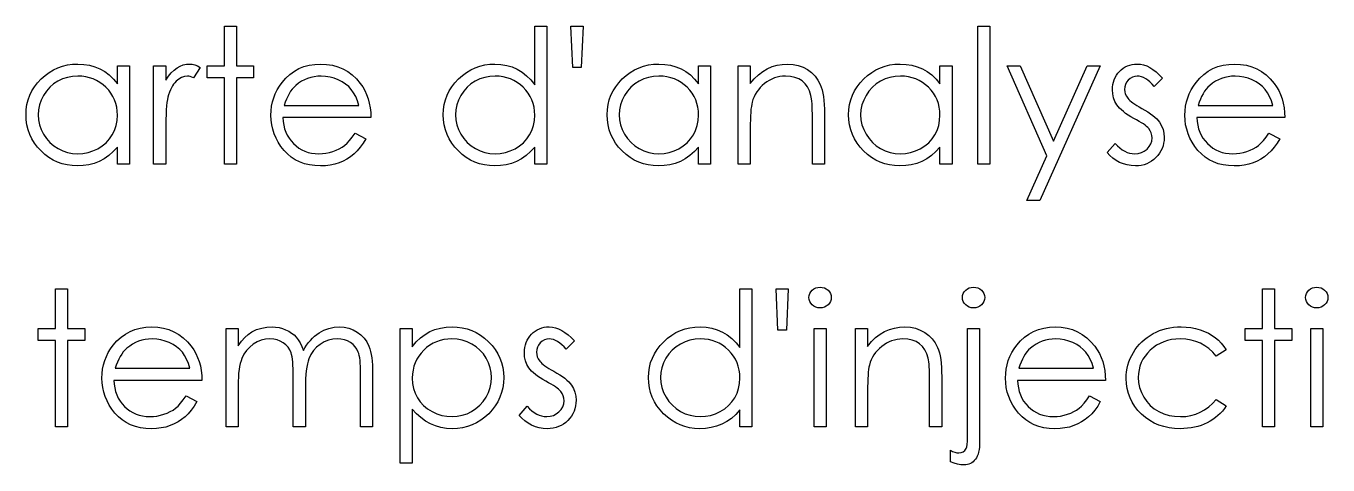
# Model space of a CAD drawing. Header units: millimetres. Extents: x 3 to 788, y -577 to 0.
# Drawn here: x 58.85 to 92.73, y -53.81 to -42.4 of the extents above; entities that cross this region are included whole.
import ezdxf

# ---------------------------------------------------------------- set-up
doc = ezdxf.new("R2010")
doc.units = ezdxf.units.MM
doc.layers.get('0').update_dxf_attribs({"lineweight": 25})

msp = doc.modelspace()

# ---------------------------------------------------------------- linework, layer by layer
at = {"color": 7, "linetype": 'Continuous', "flags": 128}
for points in [[(64.01, -42.402), (64.324, -42.402), (64.324, -42.402), (64.324, -43.434), (64.324, -43.434), (64.772, -43.434), (64.772, -43.434), (64.772, -43.748), (64.772, -43.748), (64.324, -43.748), (64.324, -43.748), (64.324, -45.992), (64.324, -45.992), (64.01, -45.992), (64.01, -45.992), (64.01, -43.748), (64.01, -43.748), (63.561, -43.748), (63.561, -43.748), (63.561, -43.434), (63.561, -43.434), (64.01, -43.434), (64.01, -43.434), (64.01, -42.402)], [(72.401, -42.402), (72.401, -45.992), (72.401, -45.992), (72.086, -45.992), (72.086, -45.992), (72.086, -45.549), (72.086, -45.549), (71.978, -45.667), (71.864, -45.768), (71.742, -45.852), (71.614, -45.919), (71.48, -45.971), (71.34, -46.007), (71.194, -46.029), (71.042, -46.036), (71.042, -46.036), (70.906, -46.03), (70.776, -46.012), (70.651, -45.982), (70.53, -45.94), (70.415, -45.885), (70.304, -45.818), (70.199, -45.74), (70.099, -45.649), (70.007, -45.549), (69.928, -45.445), (69.861, -45.335), (69.806, -45.219), (69.763, -45.098), (69.733, -44.973), (69.715, -44.842), (69.708, -44.706), (69.708, -44.706), (69.715, -44.573), (69.733, -44.444), (69.764, -44.32), (69.807, -44.201), (69.863, -44.087), (69.93, -43.979), (70.01, -43.874), (70.102, -43.775), (70.203, -43.685), (70.31, -43.606), (70.421, -43.54), (70.537, -43.486), (70.658, -43.443), (70.784, -43.413), (70.916, -43.395), (71.052, -43.389), (71.052, -43.389), (71.208, -43.397), (71.357, -43.423), (71.498, -43.465), (71.631, -43.524), (71.756, -43.6), (71.875, -43.693), (71.984, -43.803), (72.086, -43.929), (72.086, -43.929), (72.086, -42.402), (72.086, -42.402), (72.401, -42.402)], [(73.294, -43.479), (73.076, -43.479), (73.076, -43.479), (73.029, -42.402), (73.029, -42.402), (73.343, -42.402), (73.343, -42.402), (73.294, -43.479)], [(83.619, -42.402), (83.933, -42.402), (83.933, -42.402), (83.933, -45.992), (83.933, -45.992), (83.619, -45.992), (83.619, -45.992), (83.619, -42.402)], [(61.542, -43.434), (61.542, -45.992), (61.542, -45.992), (61.228, -45.992), (61.228, -45.992), (61.228, -45.549), (61.228, -45.549), (61.119, -45.667), (61.005, -45.768), (60.883, -45.852), (60.755, -45.919), (60.621, -45.971), (60.482, -46.007), (60.335, -46.029), (60.183, -46.036), (60.183, -46.036), (60.048, -46.03), (59.917, -46.012), (59.792, -45.982), (59.671, -45.94), (59.556, -45.885), (59.445, -45.818), (59.34, -45.74), (59.24, -45.649), (59.148, -45.549), (59.069, -45.445), (59.002, -45.335), (58.947, -45.219), (58.904, -45.098), (58.874, -44.973), (58.856, -44.842), (58.849, -44.706), (58.849, -44.706), (58.856, -44.573), (58.874, -44.444), (58.905, -44.32), (58.948, -44.201), (59.004, -44.087), (59.071, -43.979), (59.151, -43.874), (59.243, -43.775), (59.344, -43.685), (59.451, -43.606), (59.562, -43.54), (59.678, -43.486), (59.799, -43.443), (59.926, -43.413), (60.057, -43.395), (60.193, -43.389), (60.193, -43.389), (60.349, -43.397), (60.498, -43.42), (60.639, -43.459), (60.772, -43.513), (60.897, -43.584), (61.016, -43.674), (61.125, -43.781), (61.228, -43.907), (61.228, -43.907), (61.228, -43.434), (61.228, -43.434), (61.542, -43.434)], [(62.17, -43.434), (62.484, -43.434), (62.484, -43.434), (62.484, -43.81), (62.484, -43.81), (62.555, -43.707), (62.629, -43.618), (62.704, -43.546), (62.781, -43.489), (62.86, -43.445), (62.942, -43.414), (63.024, -43.395), (63.108, -43.389), (63.108, -43.389), (63.173, -43.395), (63.24, -43.411), (63.31, -43.438), (63.381, -43.477), (63.381, -43.477), (63.209, -43.749), (63.209, -43.749), (63.163, -43.729), (63.121, -43.714), (63.083, -43.706), (63.048, -43.703), (63.048, -43.703), (62.973, -43.712), (62.899, -43.737), (62.827, -43.779), (62.755, -43.838), (62.721, -43.874), (62.689, -43.914), (62.659, -43.959), (62.631, -44.009), (62.605, -44.064), (62.581, -44.122), (62.56, -44.186), (62.54, -44.254), (62.54, -44.254), (62.527, -44.315), (62.515, -44.39), (62.506, -44.479), (62.498, -44.582), (62.492, -44.699), (62.487, -44.829), (62.485, -44.974), (62.484, -45.132), (62.484, -45.132), (62.484, -45.992), (62.484, -45.992), (62.17, -45.992), (62.17, -45.992), (62.17, -43.434)], [(67.41, -45.184), (67.689, -45.33), (67.689, -45.33), (67.62, -45.448), (67.547, -45.553), (67.468, -45.647), (67.384, -45.728), (67.295, -45.799), (67.201, -45.861), (67.101, -45.914), (66.996, -45.958), (66.884, -45.992), (66.766, -46.017), (66.64, -46.032), (66.508, -46.036), (66.508, -46.036), (66.36, -46.03), (66.222, -46.011), (66.091, -45.98), (65.968, -45.936), (65.855, -45.879), (65.749, -45.809), (65.651, -45.727), (65.562, -45.633), (65.482, -45.53), (65.412, -45.424), (65.354, -45.315), (65.307, -45.202), (65.269, -45.086), (65.242, -44.968), (65.227, -44.845), (65.221, -44.72), (65.221, -44.72), (65.226, -44.602), (65.239, -44.487), (65.262, -44.376), (65.295, -44.267), (65.336, -44.162), (65.387, -44.06), (65.447, -43.961), (65.516, -43.866), (65.516, -43.866), (65.613, -43.754), (65.718, -43.657), (65.831, -43.576), (65.952, -43.508), (66.081, -43.456), (66.218, -43.419), (66.363, -43.397), (66.515, -43.389), (66.515, -43.389), (66.672, -43.397), (66.822, -43.421), (66.963, -43.46), (67.095, -43.515), (67.22, -43.585), (67.336, -43.672), (67.445, -43.775), (67.545, -43.892), (67.545, -43.892), (67.61, -43.984), (67.665, -44.081), (67.713, -44.184), (67.751, -44.292), (67.782, -44.406), (67.805, -44.525), (67.818, -44.65), (67.824, -44.78), (67.824, -44.78), (65.535, -44.78), (65.535, -44.78), (65.542, -44.881), (65.556, -44.978), (65.578, -45.07), (65.609, -45.157), (65.647, -45.239), (65.693, -45.316), (65.748, -45.389), (65.81, -45.458), (65.879, -45.52), (65.951, -45.574), (66.027, -45.619), (66.108, -45.656), (66.192, -45.685), (66.28, -45.706), (66.372, -45.718), (66.468, -45.722), (66.468, -45.722), (66.562, -45.719), (66.654, -45.708), (66.745, -45.689), (66.835, -45.663), (66.921, -45.631), (67.001, -45.593), (67.073, -45.551), (67.139, -45.504), (67.202, -45.447), (67.269, -45.374), (67.338, -45.287), (67.41, -45.184)], [(76.663, -43.434), (76.663, -45.992), (76.663, -45.992), (76.349, -45.992), (76.349, -45.992), (76.349, -45.549), (76.349, -45.549), (76.241, -45.667), (76.126, -45.768), (76.004, -45.852), (75.877, -45.919), (75.743, -45.971), (75.603, -46.007), (75.457, -46.029), (75.305, -46.036), (75.305, -46.036), (75.169, -46.03), (75.039, -46.012), (74.913, -45.982), (74.793, -45.94), (74.678, -45.885), (74.567, -45.818), (74.462, -45.74), (74.362, -45.649), (74.27, -45.549), (74.191, -45.445), (74.124, -45.335), (74.069, -45.219), (74.026, -45.098), (73.996, -44.973), (73.977, -44.842), (73.971, -44.706), (73.971, -44.706), (73.977, -44.573), (73.996, -44.444), (74.026, -44.32), (74.07, -44.201), (74.125, -44.087), (74.193, -43.979), (74.273, -43.874), (74.365, -43.775), (74.466, -43.685), (74.573, -43.606), (74.683, -43.54), (74.8, -43.486), (74.921, -43.443), (75.047, -43.413), (75.178, -43.395), (75.314, -43.389), (75.314, -43.389), (75.471, -43.397), (75.619, -43.42), (75.76, -43.459), (75.894, -43.513), (76.019, -43.584), (76.138, -43.674), (76.247, -43.781), (76.349, -43.907), (76.349, -43.907), (76.349, -43.434), (76.349, -43.434), (76.663, -43.434)], [(77.381, -43.434), (77.695, -43.434), (77.695, -43.434), (77.695, -43.895), (77.695, -43.895), (77.799, -43.772), (77.906, -43.666), (78.02, -43.579), (78.139, -43.51), (78.263, -43.457), (78.393, -43.419), (78.528, -43.397), (78.669, -43.389), (78.669, -43.389), (78.81, -43.398), (78.943, -43.425), (79.068, -43.47), (79.185, -43.533), (79.29, -43.612), (79.381, -43.703), (79.457, -43.807), (79.518, -43.923), (79.543, -43.989), (79.565, -44.063), (79.583, -44.145), (79.598, -44.236), (79.61, -44.336), (79.618, -44.444), (79.624, -44.561), (79.625, -44.685), (79.625, -44.685), (79.625, -45.992), (79.625, -45.992), (79.311, -45.992), (79.311, -45.992), (79.311, -44.789), (79.311, -44.789), (79.31, -44.684), (79.309, -44.589), (79.306, -44.502), (79.302, -44.425), (79.296, -44.357), (79.29, -44.298), (79.282, -44.247), (79.274, -44.207), (79.274, -44.207), (79.238, -44.089), (79.188, -43.986), (79.125, -43.9), (79.049, -43.829), (78.959, -43.774), (78.857, -43.735), (78.742, -43.711), (78.614, -43.703), (78.614, -43.703), (78.538, -43.706), (78.465, -43.715), (78.392, -43.731), (78.323, -43.752), (78.255, -43.78), (78.189, -43.813), (78.125, -43.853), (78.064, -43.898), (78.005, -43.949), (77.953, -44.001), (77.905, -44.057), (77.862, -44.116), (77.825, -44.178), (77.793, -44.242), (77.766, -44.31), (77.744, -44.38), (77.744, -44.38), (77.733, -44.432), (77.723, -44.494), (77.714, -44.565), (77.707, -44.646), (77.702, -44.737), (77.698, -44.837), (77.696, -44.947), (77.695, -45.067), (77.695, -45.067), (77.695, -45.992), (77.695, -45.992), (77.381, -45.992), (77.381, -45.992), (77.381, -43.434)], [(82.945, -43.434), (82.945, -45.992), (82.945, -45.992), (82.631, -45.992), (82.631, -45.992), (82.631, -45.549), (82.631, -45.549), (82.523, -45.667), (82.408, -45.768), (82.286, -45.852), (82.159, -45.919), (82.025, -45.971), (81.885, -46.007), (81.739, -46.029), (81.587, -46.036), (81.587, -46.036), (81.451, -46.03), (81.321, -46.012), (81.195, -45.982), (81.075, -45.94), (80.96, -45.885), (80.849, -45.818), (80.744, -45.74), (80.644, -45.649), (80.552, -45.549), (80.473, -45.445), (80.406, -45.335), (80.351, -45.219), (80.308, -45.098), (80.278, -44.973), (80.259, -44.842), (80.253, -44.706), (80.253, -44.706), (80.259, -44.573), (80.278, -44.444), (80.309, -44.32), (80.352, -44.201), (80.407, -44.087), (80.475, -43.979), (80.555, -43.874), (80.647, -43.775), (80.748, -43.685), (80.855, -43.606), (80.965, -43.54), (81.082, -43.486), (81.203, -43.443), (81.329, -43.413), (81.46, -43.395), (81.596, -43.389), (81.596, -43.389), (81.753, -43.397), (81.901, -43.42), (82.042, -43.459), (82.176, -43.513), (82.301, -43.584), (82.42, -43.674), (82.529, -43.781), (82.631, -43.907), (82.631, -43.907), (82.631, -43.434), (82.631, -43.434), (82.945, -43.434)], [(84.381, -43.434), (84.72, -43.434), (84.72, -43.434), (85.586, -45.393), (85.586, -45.393), (86.465, -43.434), (86.465, -43.434), (86.804, -43.434), (86.804, -43.434), (85.234, -46.934), (85.234, -46.934), (84.895, -46.934), (84.895, -46.934), (85.416, -45.774), (85.416, -45.774), (84.381, -43.434)], [(88.42, -43.753), (88.207, -43.972), (88.207, -43.972), (88.151, -43.909), (88.094, -43.855), (88.038, -43.808), (87.984, -43.77), (87.928, -43.741), (87.874, -43.72), (87.819, -43.707), (87.765, -43.703), (87.765, -43.703), (87.699, -43.709), (87.638, -43.729), (87.581, -43.761), (87.53, -43.807), (87.487, -43.861), (87.457, -43.918), (87.439, -43.981), (87.433, -44.047), (87.433, -44.047), (87.438, -44.108), (87.454, -44.166), (87.482, -44.223), (87.52, -44.279), (87.52, -44.279), (87.544, -44.308), (87.575, -44.338), (87.611, -44.369), (87.654, -44.401), (87.703, -44.435), (87.758, -44.469), (87.818, -44.506), (87.885, -44.543), (87.885, -44.543), (87.966, -44.589), (88.041, -44.635), (88.109, -44.681), (88.17, -44.725), (88.223, -44.77), (88.271, -44.814), (88.312, -44.859), (88.345, -44.902), (88.345, -44.902), (88.397, -44.993), (88.435, -45.089), (88.457, -45.19), (88.465, -45.298), (88.465, -45.298), (88.461, -45.373), (88.451, -45.446), (88.435, -45.516), (88.411, -45.583), (88.381, -45.647), (88.344, -45.708), (88.301, -45.767), (88.25, -45.822), (88.195, -45.872), (88.137, -45.916), (88.075, -45.952), (88.01, -45.983), (87.941, -46.006), (87.869, -46.023), (87.794, -46.033), (87.715, -46.036), (87.715, -46.036), (87.609, -46.031), (87.506, -46.013), (87.405, -45.985), (87.306, -45.945), (87.213, -45.894), (87.128, -45.835), (87.052, -45.767), (86.984, -45.69), (86.984, -45.69), (87.192, -45.453), (87.192, -45.453), (87.252, -45.516), (87.313, -45.571), (87.376, -45.617), (87.438, -45.655), (87.502, -45.685), (87.567, -45.706), (87.632, -45.718), (87.699, -45.722), (87.699, -45.722), (87.79, -45.715), (87.873, -45.692), (87.949, -45.654), (88.019, -45.6), (88.076, -45.536), (88.118, -45.466), (88.142, -45.391), (88.151, -45.311), (88.151, -45.311), (88.145, -45.244), (88.129, -45.181), (88.102, -45.122), (88.064, -45.067), (88.064, -45.067), (88.04, -45.04), (88.008, -45.011), (87.97, -44.981), (87.925, -44.948), (87.873, -44.915), (87.814, -44.88), (87.749, -44.842), (87.677, -44.803), (87.677, -44.803), (87.599, -44.759), (87.527, -44.715), (87.463, -44.671), (87.404, -44.627), (87.352, -44.584), (87.307, -44.54), (87.268, -44.497), (87.236, -44.454), (87.236, -44.454), (87.184, -44.365), (87.148, -44.269), (87.126, -44.168), (87.119, -44.06), (87.119, -44.06), (87.121, -43.989), (87.13, -43.922), (87.144, -43.857), (87.164, -43.796), (87.19, -43.738), (87.222, -43.682), (87.259, -43.63), (87.302, -43.58), (87.349, -43.536), (87.4, -43.497), (87.453, -43.464), (87.509, -43.437), (87.569, -43.416), (87.631, -43.401), (87.696, -43.392), (87.765, -43.389), (87.765, -43.389), (87.846, -43.395), (87.928, -43.411), (88.01, -43.44), (88.092, -43.48), (88.173, -43.531), (88.255, -43.594), (88.338, -43.667), (88.42, -43.753)], [(91.192, -45.184), (91.471, -45.33), (91.471, -45.33), (91.402, -45.448), (91.329, -45.553), (91.25, -45.647), (91.166, -45.728), (91.077, -45.799), (90.983, -45.861), (90.883, -45.914), (90.778, -45.958), (90.666, -45.992), (90.548, -46.017), (90.422, -46.032), (90.29, -46.036), (90.29, -46.036), (90.142, -46.03), (90.004, -46.011), (89.873, -45.98), (89.751, -45.936), (89.637, -45.879), (89.531, -45.809), (89.433, -45.727), (89.344, -45.633), (89.264, -45.53), (89.195, -45.424), (89.136, -45.315), (89.089, -45.202), (89.051, -45.086), (89.024, -44.968), (89.009, -44.845), (89.003, -44.72), (89.003, -44.72), (89.008, -44.602), (89.021, -44.487), (89.045, -44.376), (89.077, -44.267), (89.118, -44.162), (89.169, -44.06), (89.229, -43.961), (89.298, -43.866), (89.298, -43.866), (89.395, -43.754), (89.5, -43.657), (89.613, -43.576), (89.734, -43.508), (89.863, -43.456), (90, -43.419), (90.145, -43.397), (90.297, -43.389), (90.297, -43.389), (90.454, -43.397), (90.604, -43.421), (90.745, -43.46), (90.877, -43.515), (91.002, -43.585), (91.118, -43.672), (91.227, -43.775), (91.327, -43.892), (91.327, -43.892), (91.392, -43.984), (91.447, -44.081), (91.495, -44.184), (91.533, -44.292), (91.564, -44.406), (91.587, -44.525), (91.6, -44.65), (91.606, -44.78), (91.606, -44.78), (89.317, -44.78), (89.317, -44.78), (89.324, -44.881), (89.338, -44.978), (89.36, -45.07), (89.391, -45.157), (89.429, -45.239), (89.475, -45.316), (89.53, -45.389), (89.592, -45.458), (89.661, -45.52), (89.733, -45.574), (89.809, -45.619), (89.89, -45.656), (89.974, -45.685), (90.063, -45.706), (90.154, -45.718), (90.25, -45.722), (90.25, -45.722), (90.344, -45.719), (90.436, -45.708), (90.527, -45.689), (90.617, -45.663), (90.703, -45.631), (90.783, -45.593), (90.855, -45.551), (90.921, -45.504), (90.985, -45.447), (91.051, -45.374), (91.121, -45.287), (91.192, -45.184)], [(60.197, -43.703), (60.059, -43.712), (59.928, -43.736), (59.801, -43.777), (59.68, -43.835), (59.568, -43.907), (59.468, -43.993), (59.379, -44.092), (59.303, -44.205), (59.242, -44.326), (59.198, -44.451), (59.172, -44.578), (59.163, -44.709), (59.163, -44.709), (59.173, -44.84), (59.198, -44.967), (59.243, -45.092), (59.304, -45.214), (59.381, -45.328), (59.47, -45.428), (59.571, -45.515), (59.684, -45.588), (59.805, -45.647), (59.93, -45.689), (60.06, -45.714), (60.194, -45.722), (60.194, -45.722), (60.33, -45.714), (60.463, -45.689), (60.591, -45.648), (60.716, -45.59), (60.831, -45.518), (60.934, -45.434), (61.021, -45.337), (61.094, -45.23), (61.152, -45.113), (61.195, -44.988), (61.219, -44.857), (61.228, -44.718), (61.228, -44.718), (61.223, -44.613), (61.209, -44.511), (61.185, -44.413), (61.153, -44.321), (61.111, -44.233), (61.06, -44.148), (61, -44.069), (60.93, -43.994), (60.853, -43.926), (60.772, -43.867), (60.687, -43.817), (60.598, -43.776), (60.504, -43.744), (60.406, -43.721), (60.303, -43.707), (60.197, -43.703)], [(67.51, -44.466), (67.472, -44.342), (67.427, -44.231), (67.374, -44.134), (67.314, -44.05), (67.245, -43.975), (67.165, -43.909), (67.076, -43.85), (66.975, -43.799), (66.869, -43.756), (66.759, -43.727), (66.646, -43.709), (66.531, -43.703), (66.531, -43.703), (66.438, -43.707), (66.346, -43.718), (66.259, -43.737), (66.175, -43.763), (66.094, -43.797), (66.017, -43.838), (65.943, -43.887), (65.872, -43.943), (65.872, -43.943), (65.823, -43.989), (65.778, -44.041), (65.735, -44.098), (65.696, -44.16), (65.659, -44.229), (65.626, -44.303), (65.595, -44.381), (65.568, -44.466), (65.568, -44.466), (67.51, -44.466)], [(71.056, -43.703), (70.918, -43.712), (70.787, -43.736), (70.66, -43.777), (70.539, -43.835), (70.427, -43.907), (70.327, -43.993), (70.238, -44.092), (70.162, -44.205), (70.101, -44.326), (70.057, -44.451), (70.031, -44.578), (70.022, -44.709), (70.022, -44.709), (70.031, -44.84), (70.057, -44.967), (70.102, -45.092), (70.163, -45.214), (70.24, -45.328), (70.329, -45.428), (70.43, -45.515), (70.543, -45.588), (70.664, -45.647), (70.789, -45.689), (70.919, -45.714), (71.053, -45.722), (71.053, -45.722), (71.189, -45.714), (71.322, -45.689), (71.45, -45.648), (71.575, -45.59), (71.69, -45.518), (71.793, -45.434), (71.88, -45.337), (71.953, -45.23), (72.011, -45.113), (72.054, -44.988), (72.078, -44.857), (72.086, -44.718), (72.086, -44.718), (72.082, -44.613), (72.068, -44.511), (72.044, -44.413), (72.012, -44.321), (71.97, -44.233), (71.919, -44.148), (71.859, -44.069), (71.788, -43.994), (71.712, -43.926), (71.631, -43.867), (71.546, -43.817), (71.457, -43.776), (71.363, -43.744), (71.265, -43.721), (71.162, -43.707), (71.056, -43.703)], [(75.319, -43.703), (75.181, -43.712), (75.049, -43.736), (74.923, -43.777), (74.802, -43.835), (74.69, -43.907), (74.589, -43.993), (74.501, -44.092), (74.425, -44.205), (74.364, -44.326), (74.32, -44.451), (74.294, -44.578), (74.285, -44.709), (74.285, -44.709), (74.294, -44.84), (74.32, -44.967), (74.364, -45.092), (74.426, -45.214), (74.503, -45.328), (74.592, -45.428), (74.693, -45.515), (74.805, -45.588), (74.927, -45.647), (75.052, -45.689), (75.182, -45.714), (75.316, -45.722), (75.316, -45.722), (75.452, -45.714), (75.584, -45.689), (75.713, -45.648), (75.837, -45.59), (75.953, -45.518), (76.056, -45.434), (76.142, -45.337), (76.216, -45.23), (76.274, -45.113), (76.316, -44.988), (76.341, -44.857), (76.349, -44.718), (76.349, -44.718), (76.344, -44.613), (76.33, -44.511), (76.307, -44.413), (76.275, -44.321), (76.233, -44.233), (76.182, -44.148), (76.121, -44.069), (76.051, -43.994), (75.975, -43.926), (75.894, -43.867), (75.809, -43.817), (75.72, -43.776), (75.626, -43.744), (75.528, -43.721), (75.425, -43.707), (75.319, -43.703)], [(81.601, -43.703), (81.463, -43.712), (81.331, -43.736), (81.205, -43.777), (81.084, -43.835), (80.972, -43.907), (80.872, -43.993), (80.783, -44.092), (80.707, -44.205), (80.646, -44.326), (80.602, -44.451), (80.576, -44.578), (80.567, -44.709), (80.567, -44.709), (80.576, -44.84), (80.602, -44.967), (80.646, -45.092), (80.708, -45.214), (80.785, -45.328), (80.874, -45.428), (80.975, -45.515), (81.087, -45.588), (81.209, -45.647), (81.334, -45.689), (81.464, -45.714), (81.598, -45.722), (81.598, -45.722), (81.734, -45.714), (81.866, -45.689), (81.995, -45.648), (82.12, -45.59), (82.235, -45.518), (82.338, -45.434), (82.425, -45.337), (82.498, -45.23), (82.556, -45.113), (82.598, -44.988), (82.623, -44.857), (82.631, -44.718), (82.631, -44.718), (82.626, -44.613), (82.612, -44.511), (82.589, -44.413), (82.557, -44.321), (82.515, -44.233), (82.464, -44.148), (82.403, -44.069), (82.333, -43.994), (82.257, -43.926), (82.176, -43.867), (82.091, -43.817), (82.002, -43.776), (81.908, -43.744), (81.81, -43.721), (81.707, -43.707), (81.601, -43.703)], [(91.292, -44.466), (91.254, -44.342), (91.209, -44.231), (91.156, -44.134), (91.096, -44.05), (91.027, -43.975), (90.947, -43.909), (90.858, -43.85), (90.757, -43.799), (90.651, -43.756), (90.541, -43.727), (90.429, -43.709), (90.314, -43.703), (90.314, -43.703), (90.22, -43.707), (90.128, -43.718), (90.041, -43.737), (89.957, -43.763), (89.876, -43.797), (89.799, -43.838), (89.725, -43.887), (89.654, -43.943), (89.654, -43.943), (89.605, -43.989), (89.56, -44.041), (89.517, -44.098), (89.478, -44.16), (89.441, -44.229), (89.408, -44.303), (89.378, -44.381), (89.35, -44.466), (89.35, -44.466), (91.292, -44.466)], [(59.612, -49.235), (59.926, -49.235), (59.926, -49.235), (59.926, -50.267), (59.926, -50.267), (60.375, -50.267), (60.375, -50.267), (60.375, -50.581), (60.375, -50.581), (59.926, -50.581), (59.926, -50.581), (59.926, -52.825), (59.926, -52.825), (59.612, -52.825), (59.612, -52.825), (59.612, -50.581), (59.612, -50.581), (59.163, -50.581), (59.163, -50.581), (59.163, -50.267), (59.163, -50.267), (59.612, -50.267), (59.612, -50.267), (59.612, -49.235)], [(77.74, -49.235), (77.74, -52.825), (77.74, -52.825), (77.426, -52.825), (77.426, -52.825), (77.426, -52.383), (77.426, -52.383), (77.318, -52.5), (77.203, -52.601), (77.081, -52.685), (76.954, -52.753), (76.82, -52.804), (76.68, -52.84), (76.534, -52.863), (76.382, -52.87), (76.382, -52.87), (76.246, -52.864), (76.116, -52.845), (75.99, -52.815), (75.87, -52.773), (75.755, -52.718), (75.644, -52.652), (75.539, -52.573), (75.439, -52.482), (75.347, -52.383), (75.267, -52.278), (75.201, -52.168), (75.145, -52.052), (75.103, -51.932), (75.073, -51.806), (75.054, -51.675), (75.048, -51.539), (75.048, -51.539), (75.054, -51.406), (75.073, -51.277), (75.103, -51.153), (75.147, -51.034), (75.202, -50.921), (75.27, -50.812), (75.349, -50.708), (75.442, -50.609), (75.543, -50.518), (75.65, -50.44), (75.76, -50.373), (75.877, -50.319), (75.998, -50.276), (76.124, -50.246), (76.255, -50.229), (76.391, -50.222), (76.391, -50.222), (76.548, -50.231), (76.696, -50.256), (76.837, -50.299), (76.97, -50.358), (77.096, -50.433), (77.214, -50.526), (77.324, -50.636), (77.426, -50.762), (77.426, -50.762), (77.426, -49.235), (77.426, -49.235), (77.74, -49.235)], [(78.634, -50.312), (78.416, -50.312), (78.416, -50.312), (78.369, -49.235), (78.369, -49.235), (78.683, -49.235), (78.683, -49.235), (78.634, -50.312)], [(79.511, -49.19), (79.57, -49.195), (79.624, -49.21), (79.673, -49.235), (79.718, -49.27), (79.756, -49.311), (79.783, -49.357), (79.799, -49.407), (79.804, -49.461), (79.804, -49.461), (79.799, -49.514), (79.783, -49.563), (79.756, -49.608), (79.718, -49.65), (79.673, -49.684), (79.624, -49.709), (79.57, -49.724), (79.511, -49.729), (79.511, -49.729), (79.454, -49.724), (79.401, -49.709), (79.351, -49.684), (79.307, -49.65), (79.269, -49.608), (79.243, -49.563), (79.227, -49.514), (79.221, -49.461), (79.221, -49.461), (79.227, -49.407), (79.243, -49.357), (79.269, -49.311), (79.307, -49.27), (79.351, -49.235), (79.401, -49.21), (79.454, -49.195), (79.511, -49.19)], [(83.506, -49.19), (83.565, -49.195), (83.619, -49.21), (83.668, -49.235), (83.713, -49.27), (83.75, -49.311), (83.777, -49.357), (83.792, -49.407), (83.798, -49.461), (83.798, -49.461), (83.792, -49.514), (83.777, -49.563), (83.75, -49.608), (83.713, -49.65), (83.668, -49.684), (83.619, -49.709), (83.565, -49.724), (83.506, -49.729), (83.506, -49.729), (83.447, -49.724), (83.393, -49.709), (83.344, -49.684), (83.3, -49.65), (83.262, -49.608), (83.236, -49.563), (83.22, -49.514), (83.215, -49.461), (83.215, -49.461), (83.22, -49.407), (83.236, -49.357), (83.262, -49.311), (83.3, -49.27), (83.344, -49.235), (83.393, -49.21), (83.447, -49.195), (83.506, -49.19)], [(91.022, -49.235), (91.336, -49.235), (91.336, -49.235), (91.336, -50.267), (91.336, -50.267), (91.785, -50.267), (91.785, -50.267), (91.785, -50.581), (91.785, -50.581), (91.336, -50.581), (91.336, -50.581), (91.336, -52.825), (91.336, -52.825), (91.022, -52.825), (91.022, -52.825), (91.022, -50.581), (91.022, -50.581), (90.574, -50.581), (90.574, -50.581), (90.574, -50.267), (90.574, -50.267), (91.022, -50.267), (91.022, -50.267), (91.022, -49.235)], [(92.434, -49.19), (92.493, -49.195), (92.547, -49.21), (92.596, -49.235), (92.641, -49.27), (92.679, -49.311), (92.706, -49.357), (92.722, -49.407), (92.728, -49.461), (92.728, -49.461), (92.722, -49.514), (92.706, -49.563), (92.679, -49.608), (92.641, -49.65), (92.596, -49.684), (92.547, -49.709), (92.493, -49.724), (92.434, -49.729), (92.434, -49.729), (92.377, -49.724), (92.324, -49.709), (92.275, -49.684), (92.23, -49.65), (92.193, -49.608), (92.166, -49.563), (92.15, -49.514), (92.144, -49.461), (92.144, -49.461), (92.15, -49.407), (92.166, -49.357), (92.193, -49.311), (92.23, -49.27), (92.275, -49.235), (92.324, -49.21), (92.377, -49.195), (92.434, -49.19)], [(63.013, -52.017), (63.292, -52.164), (63.292, -52.164), (63.223, -52.281), (63.149, -52.386), (63.071, -52.48), (62.987, -52.561), (62.898, -52.632), (62.804, -52.694), (62.703, -52.747), (62.598, -52.791), (62.487, -52.826), (62.368, -52.85), (62.243, -52.865), (62.11, -52.87), (62.11, -52.87), (61.963, -52.864), (61.824, -52.845), (61.694, -52.813), (61.571, -52.769), (61.457, -52.712), (61.352, -52.643), (61.253, -52.561), (61.164, -52.466), (61.084, -52.364), (61.015, -52.258), (60.957, -52.148), (60.909, -52.035), (60.871, -51.92), (60.845, -51.801), (60.829, -51.679), (60.824, -51.553), (60.824, -51.553), (60.829, -51.435), (60.842, -51.32), (60.865, -51.209), (60.897, -51.1), (60.939, -50.995), (60.989, -50.893), (61.049, -50.795), (61.118, -50.699), (61.118, -50.699), (61.216, -50.588), (61.321, -50.49), (61.434, -50.409), (61.555, -50.342), (61.684, -50.29), (61.821, -50.252), (61.965, -50.23), (62.118, -50.222), (62.118, -50.222), (62.275, -50.23), (62.424, -50.254), (62.565, -50.293), (62.698, -50.348), (62.823, -50.419), (62.939, -50.506), (63.048, -50.608), (63.148, -50.726), (63.148, -50.726), (63.212, -50.818), (63.268, -50.914), (63.315, -51.017), (63.354, -51.125), (63.385, -51.239), (63.407, -51.358), (63.421, -51.483), (63.426, -51.613), (63.426, -51.613), (61.138, -51.613), (61.138, -51.613), (61.144, -51.714), (61.158, -51.811), (61.181, -51.903), (61.211, -51.99), (61.249, -52.072), (61.296, -52.15), (61.35, -52.223), (61.413, -52.291), (61.481, -52.353), (61.554, -52.407), (61.63, -52.453), (61.711, -52.49), (61.795, -52.519), (61.883, -52.539), (61.975, -52.552), (62.071, -52.556), (62.071, -52.556), (62.165, -52.552), (62.257, -52.541), (62.348, -52.522), (62.438, -52.496), (62.524, -52.464), (62.603, -52.426), (62.675, -52.384), (62.741, -52.337), (62.805, -52.28), (62.872, -52.207), (62.941, -52.12), (63.013, -52.017)], [(64.054, -50.267), (64.369, -50.267), (64.369, -50.267), (64.369, -50.712), (64.369, -50.712), (64.455, -50.597), (64.544, -50.499), (64.633, -50.417), (64.723, -50.352), (64.723, -50.352), (64.85, -50.295), (64.981, -50.255), (65.114, -50.231), (65.251, -50.222), (65.251, -50.222), (65.343, -50.227), (65.433, -50.241), (65.52, -50.264), (65.605, -50.296), (65.686, -50.336), (65.758, -50.382), (65.823, -50.433), (65.88, -50.492), (65.931, -50.559), (65.98, -50.64), (66.024, -50.733), (66.065, -50.84), (66.065, -50.84), (66.107, -50.766), (66.151, -50.698), (66.199, -50.633), (66.249, -50.574), (66.302, -50.518), (66.356, -50.468), (66.414, -50.422), (66.474, -50.38), (66.599, -50.311), (66.729, -50.262), (66.863, -50.232), (67.003, -50.222), (67.003, -50.222), (67.131, -50.231), (67.252, -50.255), (67.364, -50.297), (67.47, -50.356), (67.564, -50.429), (67.646, -50.515), (67.715, -50.614), (67.77, -50.727), (67.794, -50.79), (67.813, -50.86), (67.83, -50.938), (67.844, -51.024), (67.855, -51.116), (67.862, -51.217), (67.867, -51.325), (67.869, -51.44), (67.869, -51.44), (67.869, -52.825), (67.869, -52.825), (67.554, -52.825), (67.554, -52.825), (67.554, -51.438), (67.554, -51.438), (67.554, -51.34), (67.551, -51.25), (67.546, -51.168), (67.54, -51.093), (67.531, -51.027), (67.521, -50.969), (67.509, -50.919), (67.495, -50.877), (67.46, -50.804), (67.414, -50.738), (67.358, -50.68), (67.292, -50.63), (67.216, -50.589), (67.134, -50.56), (67.045, -50.542), (66.948, -50.536), (66.948, -50.536), (66.829, -50.545), (66.717, -50.572), (66.608, -50.615), (66.505, -50.677), (66.411, -50.752), (66.331, -50.84), (66.264, -50.94), (66.211, -51.05), (66.189, -51.114), (66.17, -51.186), (66.155, -51.269), (66.142, -51.362), (66.132, -51.464), (66.124, -51.576), (66.12, -51.698), (66.119, -51.83), (66.119, -51.83), (66.119, -52.825), (66.119, -52.825), (65.804, -52.825), (65.804, -52.825), (65.804, -51.524), (65.804, -51.524), (65.804, -51.414), (65.801, -51.313), (65.796, -51.221), (65.79, -51.138), (65.781, -51.064), (65.771, -51.001), (65.76, -50.945), (65.746, -50.9), (65.711, -50.821), (65.666, -50.751), (65.609, -50.689), (65.542, -50.636), (65.466, -50.593), (65.382, -50.561), (65.293, -50.543), (65.196, -50.536), (65.196, -50.536), (65.082, -50.545), (64.972, -50.571), (64.866, -50.614), (64.763, -50.673), (64.669, -50.748), (64.588, -50.834), (64.52, -50.931), (64.465, -51.041), (64.443, -51.103), (64.423, -51.172), (64.406, -51.249), (64.393, -51.334), (64.382, -51.426), (64.375, -51.526), (64.37, -51.633), (64.369, -51.749), (64.369, -51.749), (64.369, -52.825), (64.369, -52.825), (64.054, -52.825), (64.054, -52.825), (64.054, -50.267)], [(68.586, -50.267), (68.901, -50.267), (68.901, -50.267), (68.901, -50.741), (68.901, -50.741), (69.004, -50.614), (69.114, -50.507), (69.232, -50.417), (69.357, -50.346), (69.49, -50.293), (69.63, -50.253), (69.778, -50.23), (69.934, -50.222), (69.934, -50.222), (70.07, -50.229), (70.202, -50.246), (70.328, -50.276), (70.449, -50.319), (70.566, -50.373), (70.677, -50.44), (70.783, -50.518), (70.884, -50.609), (70.977, -50.708), (71.057, -50.812), (71.125, -50.921), (71.18, -51.034), (71.223, -51.153), (71.254, -51.277), (71.272, -51.406), (71.279, -51.539), (71.279, -51.539), (71.272, -51.675), (71.254, -51.806), (71.224, -51.932), (71.181, -52.052), (71.126, -52.168), (71.059, -52.278), (70.979, -52.383), (70.888, -52.482), (70.787, -52.573), (70.682, -52.652), (70.571, -52.718), (70.456, -52.773), (70.336, -52.815), (70.21, -52.845), (70.079, -52.864), (69.944, -52.87), (69.944, -52.87), (69.792, -52.862), (69.645, -52.838), (69.506, -52.798), (69.372, -52.742), (69.245, -52.671), (69.124, -52.583), (69.009, -52.48), (68.901, -52.362), (68.901, -52.362), (68.901, -53.767), (68.901, -53.767), (68.586, -53.767), (68.586, -53.767), (68.586, -50.267)], [(73.119, -50.586), (72.905, -50.806), (72.905, -50.806), (72.849, -50.743), (72.793, -50.688), (72.737, -50.642), (72.682, -50.604), (72.627, -50.574), (72.572, -50.553), (72.518, -50.541), (72.464, -50.536), (72.464, -50.536), (72.398, -50.543), (72.337, -50.562), (72.28, -50.595), (72.229, -50.64), (72.186, -50.694), (72.156, -50.752), (72.138, -50.814), (72.131, -50.881), (72.131, -50.881), (72.137, -50.941), (72.153, -50.999), (72.18, -51.057), (72.218, -51.113), (72.218, -51.113), (72.243, -51.142), (72.274, -51.171), (72.31, -51.203), (72.353, -51.235), (72.402, -51.268), (72.457, -51.303), (72.517, -51.339), (72.584, -51.376), (72.584, -51.376), (72.665, -51.423), (72.739, -51.468), (72.807, -51.514), (72.868, -51.559), (72.922, -51.604), (72.97, -51.648), (73.011, -51.692), (73.044, -51.735), (73.044, -51.735), (73.096, -51.826), (73.134, -51.922), (73.156, -52.024), (73.163, -52.131), (73.163, -52.131), (73.16, -52.207), (73.15, -52.279), (73.133, -52.35), (73.11, -52.416), (73.079, -52.481), (73.043, -52.542), (72.999, -52.6), (72.949, -52.655), (72.893, -52.706), (72.835, -52.749), (72.774, -52.786), (72.708, -52.816), (72.64, -52.84), (72.567, -52.857), (72.492, -52.866), (72.414, -52.87), (72.414, -52.87), (72.308, -52.864), (72.205, -52.847), (72.104, -52.818), (72.005, -52.778), (71.912, -52.728), (71.827, -52.668), (71.751, -52.6), (71.683, -52.523), (71.683, -52.523), (71.891, -52.286), (71.891, -52.286), (71.951, -52.35), (72.012, -52.404), (72.075, -52.451), (72.137, -52.488), (72.201, -52.518), (72.266, -52.539), (72.331, -52.552), (72.398, -52.556), (72.398, -52.556), (72.488, -52.548), (72.572, -52.525), (72.648, -52.487), (72.717, -52.433), (72.775, -52.369), (72.816, -52.299), (72.841, -52.225), (72.849, -52.144), (72.849, -52.144), (72.844, -52.078), (72.828, -52.014), (72.801, -51.956), (72.763, -51.9), (72.763, -51.9), (72.739, -51.874), (72.707, -51.845), (72.668, -51.814), (72.624, -51.782), (72.572, -51.748), (72.513, -51.713), (72.448, -51.676), (72.375, -51.637), (72.375, -51.637), (72.298, -51.592), (72.226, -51.548), (72.161, -51.504), (72.103, -51.461), (72.051, -51.417), (72.006, -51.374), (71.967, -51.33), (71.934, -51.287), (71.934, -51.287), (71.883, -51.198), (71.847, -51.102), (71.824, -51.001), (71.817, -50.893), (71.817, -50.893), (71.82, -50.823), (71.828, -50.755), (71.843, -50.691), (71.863, -50.629), (71.889, -50.571), (71.92, -50.515), (71.957, -50.463), (72, -50.414), (72.048, -50.369), (72.098, -50.33), (72.152, -50.297), (72.208, -50.27), (72.267, -50.249), (72.33, -50.234), (72.395, -50.225), (72.464, -50.222), (72.464, -50.222), (72.545, -50.228), (72.626, -50.245), (72.708, -50.274), (72.79, -50.314), (72.872, -50.365), (72.954, -50.427), (73.036, -50.501), (73.119, -50.586)], [(79.356, -50.267), (79.67, -50.267), (79.67, -50.267), (79.67, -52.825), (79.67, -52.825), (79.356, -52.825), (79.356, -52.825), (79.356, -50.267)], [(80.433, -50.267), (80.747, -50.267), (80.747, -50.267), (80.747, -50.729), (80.747, -50.729), (80.85, -50.605), (80.958, -50.499), (81.071, -50.412), (81.191, -50.343), (81.315, -50.29), (81.444, -50.253), (81.58, -50.23), (81.72, -50.222), (81.72, -50.222), (81.862, -50.232), (81.995, -50.258), (82.12, -50.304), (82.236, -50.367), (82.341, -50.445), (82.432, -50.536), (82.508, -50.64), (82.569, -50.757), (82.594, -50.822), (82.616, -50.896), (82.634, -50.978), (82.65, -51.069), (82.661, -51.169), (82.669, -51.277), (82.675, -51.394), (82.676, -51.519), (82.676, -51.519), (82.676, -52.825), (82.676, -52.825), (82.362, -52.825), (82.362, -52.825), (82.362, -51.622), (82.362, -51.622), (82.361, -51.517), (82.36, -51.422), (82.357, -51.336), (82.353, -51.258), (82.347, -51.19), (82.341, -51.131), (82.333, -51.081), (82.325, -51.04), (82.325, -51.04), (82.289, -50.922), (82.239, -50.82), (82.176, -50.734), (82.1, -50.663), (82.01, -50.607), (81.908, -50.568), (81.793, -50.544), (81.665, -50.536), (81.665, -50.536), (81.589, -50.539), (81.516, -50.548), (81.444, -50.564), (81.374, -50.585), (81.306, -50.613), (81.24, -50.646), (81.177, -50.686), (81.115, -50.731), (81.057, -50.782), (81.004, -50.834), (80.956, -50.891), (80.914, -50.949), (80.876, -51.011), (80.844, -51.076), (80.817, -51.144), (80.795, -51.214), (80.795, -51.214), (80.784, -51.266), (80.774, -51.327), (80.766, -51.398), (80.759, -51.48), (80.754, -51.57), (80.75, -51.67), (80.747, -51.78), (80.747, -51.9), (80.747, -51.9), (80.747, -52.825), (80.747, -52.825), (80.433, -52.825), (80.433, -52.825), (80.433, -50.267)], [(83.349, -50.267), (83.663, -50.267), (83.663, -50.267), (83.663, -53.199), (83.663, -53.199), (83.662, -53.276), (83.656, -53.348), (83.648, -53.415), (83.636, -53.476), (83.621, -53.532), (83.602, -53.582), (83.58, -53.627), (83.554, -53.666), (83.525, -53.701), (83.494, -53.73), (83.461, -53.755), (83.424, -53.776), (83.386, -53.792), (83.344, -53.803), (83.301, -53.81), (83.255, -53.812), (83.255, -53.812), (83.173, -53.807), (83.088, -53.792), (82.997, -53.767), (82.901, -53.732), (82.901, -53.732), (82.901, -53.429), (82.901, -53.429), (82.961, -53.459), (83.018, -53.481), (83.072, -53.494), (83.124, -53.498), (83.124, -53.498), (83.182, -53.491), (83.234, -53.471), (83.276, -53.436), (83.311, -53.388), (83.311, -53.388), (83.328, -53.343), (83.34, -53.28), (83.347, -53.197), (83.349, -53.096), (83.349, -53.096), (83.349, -50.267)], [(86.525, -52.017), (86.804, -52.164), (86.804, -52.164), (86.736, -52.281), (86.662, -52.386), (86.584, -52.48), (86.499, -52.561), (86.41, -52.632), (86.316, -52.694), (86.216, -52.747), (86.111, -52.791), (86, -52.826), (85.881, -52.85), (85.756, -52.865), (85.623, -52.87), (85.623, -52.87), (85.476, -52.864), (85.337, -52.845), (85.207, -52.813), (85.084, -52.769), (84.97, -52.712), (84.864, -52.643), (84.766, -52.561), (84.677, -52.466), (84.597, -52.364), (84.528, -52.258), (84.47, -52.148), (84.422, -52.035), (84.384, -51.92), (84.358, -51.801), (84.342, -51.679), (84.336, -51.553), (84.336, -51.553), (84.341, -51.435), (84.355, -51.32), (84.378, -51.209), (84.41, -51.1), (84.451, -50.995), (84.502, -50.893), (84.562, -50.795), (84.631, -50.699), (84.631, -50.699), (84.728, -50.588), (84.834, -50.49), (84.946, -50.409), (85.068, -50.342), (85.197, -50.29), (85.333, -50.252), (85.478, -50.23), (85.631, -50.222), (85.631, -50.222), (85.788, -50.23), (85.937, -50.254), (86.078, -50.293), (86.211, -50.348), (86.335, -50.419), (86.452, -50.506), (86.56, -50.608), (86.661, -50.726), (86.661, -50.726), (86.725, -50.818), (86.781, -50.914), (86.828, -51.017), (86.867, -51.125), (86.898, -51.239), (86.92, -51.358), (86.933, -51.483), (86.939, -51.613), (86.939, -51.613), (84.651, -51.613), (84.651, -51.613), (84.657, -51.714), (84.671, -51.811), (84.693, -51.903), (84.724, -51.99), (84.762, -52.072), (84.808, -52.15), (84.863, -52.223), (84.925, -52.291), (84.994, -52.353), (85.066, -52.407), (85.143, -52.453), (85.223, -52.49), (85.308, -52.519), (85.396, -52.539), (85.488, -52.552), (85.584, -52.556), (85.584, -52.556), (85.678, -52.552), (85.77, -52.541), (85.861, -52.522), (85.95, -52.496), (86.037, -52.464), (86.116, -52.426), (86.188, -52.384), (86.254, -52.337), (86.318, -52.28), (86.384, -52.207), (86.454, -52.12), (86.525, -52.017)], [(90.08, -50.822), (89.817, -50.985), (89.817, -50.985), (89.728, -50.88), (89.631, -50.789), (89.526, -50.712), (89.414, -50.649), (89.293, -50.6), (89.165, -50.565), (89.03, -50.544), (88.886, -50.536), (88.886, -50.536), (88.771, -50.541), (88.66, -50.555), (88.555, -50.578), (88.455, -50.609), (88.36, -50.651), (88.269, -50.701), (88.184, -50.76), (88.103, -50.829), (88.03, -50.904), (87.967, -50.983), (87.913, -51.066), (87.869, -51.153), (87.835, -51.243), (87.811, -51.338), (87.797, -51.437), (87.792, -51.539), (87.792, -51.539), (87.801, -51.673), (87.827, -51.803), (87.872, -51.929), (87.935, -52.051), (88.013, -52.164), (88.105, -52.264), (88.209, -52.35), (88.328, -52.423), (88.457, -52.481), (88.593, -52.523), (88.737, -52.547), (88.888, -52.556), (88.888, -52.556), (89.027, -52.549), (89.159, -52.528), (89.285, -52.493), (89.405, -52.444), (89.518, -52.38), (89.624, -52.303), (89.724, -52.212), (89.817, -52.107), (89.817, -52.107), (90.08, -52.279), (90.08, -52.279), (90.032, -52.347), (89.981, -52.412), (89.924, -52.472), (89.865, -52.528), (89.802, -52.581), (89.734, -52.629), (89.662, -52.674), (89.587, -52.715), (89.509, -52.751), (89.427, -52.783), (89.344, -52.81), (89.257, -52.831), (89.168, -52.848), (89.075, -52.86), (88.981, -52.868), (88.883, -52.87), (88.883, -52.87), (88.735, -52.864), (88.593, -52.846), (88.458, -52.817), (88.329, -52.775), (88.206, -52.722), (88.09, -52.657), (87.98, -52.58), (87.877, -52.491), (87.783, -52.393), (87.703, -52.29), (87.634, -52.183), (87.578, -52.07), (87.534, -51.951), (87.503, -51.829), (87.484, -51.7), (87.478, -51.567), (87.478, -51.567), (87.48, -51.477), (87.489, -51.388), (87.503, -51.3), (87.524, -51.214), (87.55, -51.13), (87.583, -51.048), (87.621, -50.967), (87.664, -50.888), (87.713, -50.811), (87.766, -50.74), (87.824, -50.672), (87.886, -50.609), (87.952, -50.55), (88.023, -50.495), (88.099, -50.445), (88.178, -50.398), (88.261, -50.357), (88.346, -50.321), (88.434, -50.291), (88.524, -50.267), (88.617, -50.247), (88.711, -50.234), (88.809, -50.225), (88.909, -50.222), (88.909, -50.222), (89.035, -50.227), (89.159, -50.242), (89.28, -50.266), (89.399, -50.3), (89.513, -50.342), (89.618, -50.39), (89.713, -50.444), (89.8, -50.504), (89.88, -50.57), (89.952, -50.645), (90.02, -50.729), (90.08, -50.822)], [(92.279, -50.267), (92.593, -50.267), (92.593, -50.267), (92.593, -52.825), (92.593, -52.825), (92.279, -52.825), (92.279, -52.825), (92.279, -50.267)], [(63.112, -51.299), (63.075, -51.175), (63.029, -51.064), (62.977, -50.967), (62.917, -50.883), (62.848, -50.809), (62.768, -50.742), (62.678, -50.683), (62.578, -50.632), (62.471, -50.59), (62.361, -50.56), (62.249, -50.542), (62.134, -50.536), (62.134, -50.536), (62.04, -50.54), (61.949, -50.551), (61.861, -50.57), (61.778, -50.596), (61.697, -50.63), (61.619, -50.671), (61.546, -50.72), (61.475, -50.776), (61.475, -50.776), (61.426, -50.823), (61.38, -50.874), (61.338, -50.931), (61.298, -50.994), (61.262, -51.062), (61.228, -51.136), (61.198, -51.214), (61.171, -51.299), (61.171, -51.299), (63.112, -51.299)], [(69.931, -50.536), (69.825, -50.541), (69.722, -50.555), (69.624, -50.577), (69.53, -50.609), (69.44, -50.65), (69.356, -50.7), (69.274, -50.759), (69.198, -50.827), (69.128, -50.902), (69.068, -50.982), (69.017, -51.066), (68.975, -51.154), (68.943, -51.247), (68.92, -51.344), (68.905, -51.446), (68.901, -51.552), (68.901, -51.552), (68.909, -51.691), (68.934, -51.822), (68.975, -51.946), (69.033, -52.064), (69.107, -52.171), (69.195, -52.267), (69.297, -52.351), (69.414, -52.423), (69.539, -52.481), (69.668, -52.523), (69.8, -52.547), (69.936, -52.556), (69.936, -52.556), (70.069, -52.547), (70.198, -52.522), (70.324, -52.481), (70.444, -52.422), (70.557, -52.348), (70.658, -52.261), (70.747, -52.161), (70.823, -52.047), (70.885, -51.925), (70.93, -51.801), (70.956, -51.673), (70.965, -51.543), (70.965, -51.543), (70.956, -51.411), (70.93, -51.284), (70.886, -51.159), (70.824, -51.039), (70.749, -50.926), (70.66, -50.827), (70.56, -50.741), (70.448, -50.668), (70.327, -50.611), (70.2, -50.569), (70.069, -50.545), (69.931, -50.536)], [(76.396, -50.536), (76.258, -50.545), (76.126, -50.569), (76, -50.611), (75.879, -50.668), (75.767, -50.741), (75.666, -50.827), (75.578, -50.926), (75.502, -51.039), (75.441, -51.159), (75.397, -51.284), (75.371, -51.411), (75.362, -51.543), (75.362, -51.543), (75.371, -51.673), (75.397, -51.801), (75.441, -51.925), (75.503, -52.047), (75.58, -52.161), (75.669, -52.261), (75.769, -52.348), (75.882, -52.422), (76.004, -52.481), (76.129, -52.522), (76.259, -52.547), (76.393, -52.556), (76.393, -52.556), (76.529, -52.547), (76.661, -52.523), (76.79, -52.481), (76.914, -52.423), (77.03, -52.351), (77.132, -52.267), (77.219, -52.171), (77.293, -52.064), (77.351, -51.946), (77.393, -51.822), (77.418, -51.691), (77.426, -51.552), (77.426, -51.552), (77.421, -51.446), (77.407, -51.344), (77.384, -51.247), (77.352, -51.154), (77.31, -51.066), (77.259, -50.982), (77.198, -50.902), (77.128, -50.827), (77.052, -50.759), (76.971, -50.7), (76.886, -50.65), (76.797, -50.609), (76.703, -50.577), (76.605, -50.555), (76.502, -50.541), (76.396, -50.536)], [(86.625, -51.299), (86.588, -51.175), (86.542, -51.064), (86.49, -50.967), (86.429, -50.883), (86.361, -50.809), (86.281, -50.742), (86.191, -50.683), (86.091, -50.632), (85.984, -50.59), (85.874, -50.56), (85.762, -50.542), (85.647, -50.536), (85.647, -50.536), (85.553, -50.54), (85.462, -50.551), (85.374, -50.57), (85.291, -50.596), (85.209, -50.63), (85.132, -50.671), (85.059, -50.72), (84.988, -50.776), (84.988, -50.776), (84.939, -50.823), (84.893, -50.874), (84.85, -50.931), (84.811, -50.994), (84.775, -51.062), (84.741, -51.136), (84.711, -51.214), (84.684, -51.299), (84.684, -51.299), (86.625, -51.299)]]:
    msp.add_lwpolyline(points, dxfattribs=at)

doc.saveas('drawing.dxf')
